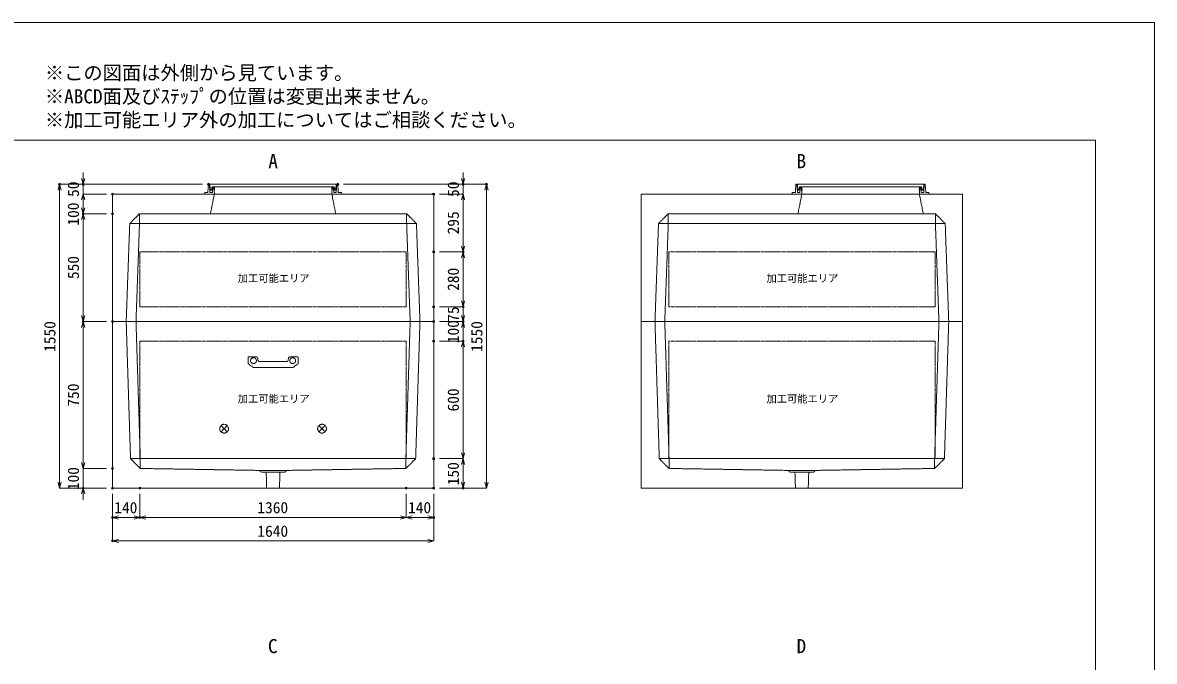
# Model space of a CAD drawing. Units: millimetres, scale not verified. Extents: x -4455 to 4455, y -3150 to 3150.
# Drawn here: x -1324 to 4455, y -109 to 3150 of the extents above; entities that cross this region are included whole.
import ezdxf
from ezdxf.enums import TextEntityAlignment as Align

# ---------------------------------------------------------------- set-up
doc = ezdxf.new("R2010")
doc.units = ezdxf.units.MM
doc.header["$LTSCALE"] = 20
doc.header["$PDMODE"] = 32
doc.header["$PDSIZE"] = 10
doc.linetypes.add('LONG_DASHED1', pattern=[7, 6, -1])
doc.linetypes.add('LONG_DOUBLE_CHAIN', pattern=[21.8, 18, -1, 0.6, -0.6, 0.6, -1])
for name, color, linetype, lineweight in [('0-0_D-TTL', 7, 'Continuous', 9), ('0-1_Defpoints', 7, 'Continuous', 9), ('0-3_D-TTL-TXT', 7, 'Continuous', 9), ('0-4_D-STR-TXT', 7, 'Continuous', 9), ('0-5_D-STR-DIM', 3, 'Continuous', 9), ('0-6_0', 7, 'Continuous', 9), ('0-7_D-STR', 7, 'LONG_DASHED1', 9), ('0-9_D-STR-STR3', 2, 'LONG_DASHED1', 9), ('0-A_D-STR-STR5', 1, 'LONG_DOUBLE_CHAIN', 9), ('0-B_D-STR-STR4', 134, 'Continuous', 9)]:
    doc.layers.add(name, color=color, linetype=linetype, lineweight=lineweight)
doc.styles.add('ＭＳ ゴシック', font='')
doc.styles.get('ＭＳ ゴシック').set_extended_font_data('MS Gothic')

# ---------------------------------------------------------------- blocks, each defined once
blk = doc.blocks.new('A$C4DE05FD1')
at = {"layer": '0-0_D-TTL', "color": 134}
for p, q in [((4000, 76000), (114800, 76000)), ((114800, 76000), (114800, 4000))]:
    blk.add_line(p, q, dxfattribs=at)
at = {"layer": '0-1_Defpoints', "color": 134}
for p, q in [((0, 84000), (118800, 84000)), ((118800, 84000), (118800, 0))]:
    blk.add_line(p, q, dxfattribs=at)
at = {"layer": '0-3_D-TTL-TXT', "style": 'ＭＳ ゴシック'}
for s, p in [('※この図面は外側から見ています。', (43260.9, 79815.7)), ('※ABCD面及びｽﾃｯﾌﾟの位置は変更出来ません。', (43260.9, 78215.7)), ('※加工可能エリア外の加工についてはご相談ください。', (43260.9, 76615.7))]:
    blk.add_text(s, height=962.2, dxfattribs=at).set_placement(p, align=Align.BOTTOM_LEFT)
blk = doc.blocks.new('_Open30')
at = {"layer": '0-6_0'}
blk.add_line((0, 0), (-20, 0), dxfattribs=at)
blk.add_lwpolyline([(-20, 5.36), (0, 0), (-20, -5.36)], dxfattribs=at)
blk = doc.blocks.new('A$C31CA379A')
at = {"layer": '0-4_D-STR-TXT', "style": 'ＭＳ ゴシック'}
for s, p in [('A', (-325.9, -2190.5)), ('B', (35638.6, -2190.5)), ('C', (-351.4, -35190.5)), ('D', (35638.6, -35190.5))]:
    blk.add_text(s, height=962.2, dxfattribs=at).set_placement(p, align=Align.BOTTOM_LEFT)
blk = doc.blocks.new('A$C27844A11')
at = {"layer": '0-9_D-STR-STR3'}
for p, q in [((-2560, 1000), (-2560, 453.5)), ((-2515.5, 370.3), (-2060.4, 33.6)), ((-2460, 1100), (-1758.4, 1100)), ((1949.4, 0), (-1949.4, 0)), ((-1559.2, 917.4), (-1542, 721.3)), ((1442.4, 630), (-1442.4, 630)), ((1559.2, 917.4), (1542, 721.3)), ((2460, 1100), (1758.4, 1100)), ((2515.5, 370.3), (2060.4, 33.6)), ((2560, 1000), (2560, 453.5))]:
    blk.add_line(p, q, dxfattribs=at)
for centre in [(-2000, 700), (2000, 700)]:
    blk.add_circle(centre, 300, dxfattribs=at)
for centre, radius, start, end in [((-2460, 1000), 100, 90, 180), ((-2460, 453.5), 100, 180, 236.30993), ((-1949.4, 200), 200, 236.30993, 270), ((-1758.4, 900), 200, 5, 90), ((-1442.4, 730), 100, 185, 270), ((1442.4, 730), 100, 270, 355), ((1758.4, 900), 200, 90, 175), ((1949.4, 200), 200, 270, 303.69007), ((2460, 1000), 100, 0, 90), ((2460, 453.5), 100, 303.69007, 0)]:
    blk.add_arc(centre, radius, start, end, dxfattribs=at)
blk = doc.blocks.new('A$C22C41F4A')
at = {"layer": '0-7_D-STR', "linetype": 'Continuous'}
for p, q in [((-16400, -17000), (-16400, 0)), ((-16400, 0), (16400, 0)), ((16400, -17000), (16400, 0)), ((-16400, -17000), (16400, -17000))]:
    blk.add_line(p, q, dxfattribs=at)
at = {"layer": '0-7_D-STR'}
for p, q in [((-15000, 0), (-14560, -14000)), ((-14000, 0), (-13560, -14000)), ((14000, 0), (13560, -14000)), ((15000, 0), (14560, -14000)), ((-13560, -15000), (-14560, -14000)), ((14560, -14000), (-14560, -14000)), ((-13560, -15000), (-13560, -14000)), ((-13560, -15000), (-1400, -15200)), ((13560, -15000), (1400, -15200)), ((13560, -15000), (14560, -14000)), ((13560, -15000), (13560, -14000)), ((1400, -15200), (-1400, -15200)), ((-1200, -15380), (-1400, -15200)), ((1200, -15380), (-1200, -15380)), ((-653.3, -17000), (-705, -15380)), ((653.3, -17000), (705, -15380)), ((1200, -15380), (1400, -15200))]:
    blk.add_line(p, q, dxfattribs=at)
at = {"layer": '0-A_D-STR-STR5'}
for p, q in [((13600, -2000), (13600, -14000)), ((13600, -14000), (-13600, -14000))]:
    blk.add_line(p, q, dxfattribs=at)
blk.add_lwpolyline([(13600, -2000), (-13600, -2000), (-13600, -14000)], dxfattribs=at)
blk = doc.blocks.new('A$C5F830673')
at = {"layer": '0-7_D-STR'}
for p, q in [((0, 13000), (-400, 11000)), ((12000, 13000), (12400, 11000)), ((-14640, 10000), (-13640, 11000)), ((13640, 11000), (-13640, 11000)), ((-13640, 10000), (-13640, 11000)), ((14640, 10000), (13640, 11000)), ((13640, 10000), (13640, 11000)), ((-14640, 10000), (-15000, 0)), ((14640, 10000), (-14640, 10000)), ((-13640, 10000), (-14000, 0)), ((13640, 10000), (14000, 0)), ((14640, 10000), (15000, 0))]:
    blk.add_line(p, q, dxfattribs=at)
at = {"layer": '0-7_D-STR', "linetype": 'Continuous'}
for p in [(16400, 13000), (-16400, 0)]:
    blk.add_line(p, (16400, 0), dxfattribs=at)
blk.add_lwpolyline([(-16400, 0), (-16400, 13000), (16400, 13000)], dxfattribs=at)
at = {"layer": '0-A_D-STR-STR5'}
for p, q in [((-13600, 7100), (-13600, 1500)), ((13600, 7100), (-13600, 7100))]:
    blk.add_line(p, q, dxfattribs=at)
blk.add_lwpolyline([(13600, 7100), (13600, 1500), (-13600, 1500)], dxfattribs=at)
blk = doc.blocks.new('A$C5DCA0687')
at = {"layer": '0-7_D-STR'}
for p, q in [((-6000, 13000), (-6400, 11000)), ((6000, 13000), (6400, 11000)), ((-14640, 10000), (-13640, 11000)), ((13640, 11000), (-13640, 11000)), ((-13640, 10000), (-13640, 11000)), ((14640, 10000), (13640, 11000)), ((13640, 10000), (13640, 11000)), ((-14640, 10000), (-15000, 0)), ((14640, 10000), (-14640, 10000)), ((-13640, 10000), (-14000, 0)), ((13640, 10000), (14000, 0)), ((14640, 10000), (15000, 0))]:
    blk.add_line(p, q, dxfattribs=at)
at = {"layer": '0-7_D-STR', "linetype": 'Continuous'}
for p in [(16400, 13000), (-16400, 0)]:
    blk.add_line(p, (16400, 0), dxfattribs=at)
blk.add_lwpolyline([(-16400, 0), (-16400, 13000), (16400, 13000)], dxfattribs=at)
at = {"layer": '0-A_D-STR-STR5'}
for p, q in [((-13600, 7100), (-13600, 1500)), ((13600, 7100), (-13600, 7100))]:
    blk.add_line(p, q, dxfattribs=at)
blk.add_lwpolyline([(13600, 7100), (13600, 1500), (-13600, 1500)], dxfattribs=at)
blk = doc.blocks.new('A$C284D0AE2')
at = {"layer": '0-B_D-STR-STR4'}
for p, q in [((-6980, 160), (-7000, 0)), ((-7000, 0), (7000, 0)), ((-6695.5, 160), (-6980, 160)), ((-6600, 1000), (-6655.6, 197.2)), ((-6500, 1000), (-6600, 1000)), ((-6442.7, 197.2), (-6500, 1000)), ((-6450, 1000), (-6450, 740)), ((-6450, 740), (-6438.3, 740)), ((-6418.4, 721.8), (-6390, 400)), ((-6235.7, 160), (-6402.8, 160)), ((-6390, 400), (-6290, 400)), ((-6290, 400), (-6230, 740)), ((-6230, 740), (6230, 740)), ((-6180, 740), (-6212.4, 401.3)), ((-6212.4, 401.3), (-6172.2, 401.3)), ((-6140, 680), (-6195.9, 195.4)), ((-6000, 740), (-6180, 740)), ((-6040, 680), (-6140, 680)), ((-6000, 0), (-6040, 680)), ((-6023.6, 401.3), (-5983.5, 401.3)), ((-5983.5, 401.3), (-6000, 740)), ((6000, 740), (6180, 740)), ((6212.4, 401.3), (6172.2, 401.3)), ((6180, 740), (6212.4, 401.3)), ((6235.7, 160), (6402.8, 160)), ((6695.5, 160), (6980, 160)), ((6980, 160), (7000, 0))]:
    blk.add_line(p, q, dxfattribs=at)
for points in [[(-6450, 1000), (6450, 1000), (6450, 740), (6438.3, 740)], [(6023.6, 401.3), (5983.5, 401.3), (6000, 740)], [(6000, 0), (6040, 680), (6140, 680), (6195.9, 195.4)], [(6418.4, 721.8), (6390, 400), (6290, 400), (6230, 740)], [(6442.7, 197.2), (6500, 1000), (6600, 1000), (6655.6, 197.2)]]:
    blk.add_lwpolyline(points, dxfattribs=at)
for centre, radius, start, end in [((-6695.5, 200), 40, 270, 356.0372), ((-6402.8, 200), 40, 184.08562, 270), ((-6438.3, 720), 20, 5.04245, 90), ((-6235.7, 200), 40, 270, 353.41806), ((6235.7, 200), 40, 186.58194, 270), ((6402.8, 200), 40, 270, 355.91438), ((6438.3, 720), 20, 90, 174.95755), ((6695.5, 200), 40, 183.9628, 270)]:
    blk.add_arc(centre, radius, start, end, dxfattribs=at)
blk = doc.blocks.new('A$C1C640AAB')
at = {"layer": '0-A_D-STR-STR5'}
for p, q in [((-318.2, -318.2), (318.2, 318.2)), ((-318.2, 318.2), (318.2, -318.2))]:
    blk.add_line(p, q, dxfattribs=at)
blk.add_circle((0, 0), 450, dxfattribs=at)
blk = doc.blocks.new('A$Cc67cb0d0')
at = {"layer": '0-7_D-STR'}
blk.add_blockref('A$C22C41F4A', (0, 0), dxfattribs=at)
at = {"layer": '0-A_D-STR-STR5'}
for p in [(-5000, -10940), (5000, -10940)]:
    blk.add_blockref('A$C1C640AAB', p, dxfattribs=at)

msp = doc.modelspace()

# ---------------------------------------------------------------- linework, layer by layer
at = {"layer": '0-1_Defpoints'}
for p in [(-1135, 2325), (-1015, 2325), (-375, 2325), (285, 2325), (925, 2325), (1045, 2325), (-865, 2275), (775, 2275), (-1015, 2175), (-865, 2175), (775, 1980), (925, 1980), (775, 1700), (775, 1700), (925, 1700), (-1015, 1625), (-865, 1625), (-865, 1625), (775, 1625), (775, 1625), (925, 1625), (775, 1525), (925, 1525), (775, 925), (-865, 875), (-1015, 775), (-865, 775), (-865, 775), (-865, 775), (-725, 775), (635, 775), (775, 775), (775, 775), (775, 775), (925, 775), (-865, 625), (-725, 625), (775, 625), (-865, 505)]:
    msp.add_point(p, dxfattribs=at)
at = {"layer": '0-5_D-STR-DIM'}
for p, q in [((-1015, 2355), (-1015, 2385)), ((925, 2355), (925, 2385)), ((-405, 2325), (-1135, 2325)), ((-405, 2325), (-1015, 2325)), ((-1015, 2275), (-1015, 2325)), ((315, 2325), (925, 2325)), ((315, 2325), (1045, 2325)), ((925, 2275), (925, 2325)), ((-1135, 805), (-1135, 2295)), ((-895, 2275), (-1015, 2275)), ((-895, 2275), (-1015, 2275)), ((805, 2275), (925, 2275)), ((805, 2275), (925, 2275)), ((1045, 805), (1045, 2295)), ((-1015, 2245), (-1015, 2205)), ((-1015, 2245), (-1015, 2215)), ((925, 2245), (925, 2010)), ((925, 2245), (925, 2215)), ((-895, 2175), (-1015, 2175)), ((-895, 2175), (-1015, 2175)), ((-1015, 1655), (-1015, 2145)), ((805, 1980), (925, 1980)), ((805, 1980), (925, 1980)), ((925, 1950), (925, 1730)), ((925, 1730), (925, 1760)), ((805, 1700), (925, 1700)), ((805, 1700), (925, 1700)), ((925, 1700), (925, 1625)), ((925, 1655), (925, 1685)), ((-895, 1625), (-1015, 1625)), ((-895, 1625), (-1015, 1625)), ((805, 1625), (925, 1625)), ((805, 1625), (925, 1625)), ((925, 1625), (925, 1525)), ((-1015, 905), (-1015, 1595)), ((925, 1595), (925, 1565)), ((805, 1525), (925, 1525)), ((805, 1525), (925, 1525)), ((925, 1495), (925, 1465)), ((925, 955), (925, 1495)), ((-1015, 905), (-1015, 935)), ((805, 925), (925, 925)), ((805, 925), (925, 925)), ((-895, 875), (-1015, 875)), ((-895, 875), (-1015, 875)), ((-1015, 875), (-1015, 775)), ((925, 895), (925, 805)), ((-895, 775), (-1135, 775)), ((-895, 775), (-1015, 775)), ((805, 775), (925, 775)), ((805, 775), (1045, 775)), ((-1015, 745), (-1015, 715)), ((-865, 745), (-865, 505)), ((-865, 745), (-865, 625)), ((-725, 745), (-725, 625)), ((-725, 745), (-725, 625)), ((635, 745), (635, 625)), ((635, 745), (635, 625)), ((775, 745), (775, 625)), ((775, 745), (775, 505)), ((-755, 625), (-835, 625)), ((605, 625), (-695, 625)), ((665, 625), (745, 625)), ((745, 505), (-835, 505))]:
    msp.add_line(p, q, dxfattribs=at)

# ---------------------------------------------------------------- block references
at = {"layer": '0-0_D-TTL', "xscale": 0.075, "yscale": 0.075}
msp.add_blockref('A$C4DE05FD1', (-4455, -3150), dxfattribs=at)
at = {"layer": '0-4_D-STR-TXT', "xscale": 0.075, "yscale": 0.075}
msp.add_blockref('A$C31CA379A', (-45, 2550), dxfattribs=at)
at = {"layer": '0-5_D-STR-DIM', "xscale": 1.5, "yscale": 1.5}
for p, rotation in [((-1135, 2325), 90), ((-1015, 2325), 270), ((925, 2325), 270), ((1045, 2325), 90), ((-1015, 2275), 90), ((-1015, 2275), 90), ((925, 2275), 90), ((925, 2275), 90), ((-1015, 2175), 270), ((-1015, 2175), 90), ((925, 1980), 270), ((925, 1980), 90), ((925, 1700), 270), ((925, 1700), 270), ((-1015, 1625), 270), ((-1015, 1625), 90), ((925, 1625), 270), ((925, 1625), 90), ((925, 1525), 90), ((925, 1525), 90), ((925, 925), 270), ((925, 925), 90), ((-1015, 875), 270), ((-1015, 875), 270), ((-1135, 775), 270), ((-1015, 775), 90), ((925, 775), 270), ((1045, 775), 270), ((-865, 625), 180), ((-725, 625), 180), ((635, 625), 180), ((-865, 505), 180)]:
    msp.add_blockref('_Open30', p, dxfattribs=dict(at, rotation=rotation))
for p in [(-725, 625), (635, 625), (775, 625), (775, 505)]:
    msp.add_blockref('_Open30', p, dxfattribs=at)
at = {"layer": '0-7_D-STR', "xscale": 0.05, "yscale": 0.05}
for name, p in [('A$C5DCA0687', (-45, 1625)), ('A$C5F830673', (2655, 1625)), ('A$Cc67cb0d0', (-45, 1625)), ('A$C22C41F4A', (2655, 1625))]:
    msp.add_blockref(name, p, dxfattribs=at)
at = {"layer": '0-9_D-STR-STR3', "xscale": 0.05, "yscale": 0.05}
msp.add_blockref('A$C27844A11', (-45, 1390), dxfattribs=at)
at = {"layer": '0-B_D-STR-STR4', "xscale": 0.05, "yscale": 0.05}
for p in [(-45, 2275), (2955, 2275)]:
    msp.add_blockref('A$C284D0AE2', p, dxfattribs=at)

# ---------------------------------------------------------------- texts
at = {"layer": '0-5_D-STR-DIM', "style": 'ＭＳ ゴシック'}
for s, p in [('50', (-1018.9, 2260.85)), ('50', (921.1, 2260.85)), ('100', (-1018.9, 2114.22)), ('295', (921.1, 2069.48)), ('550', (-1018.9, 1841.35)), ('280', (921.1, 1781.2)), ('75', (921.1, 1623.38)), ('1550', (-1138.9, 1469.72)), ('100', (921.1, 1514.22)), ('1550', (1041.1, 1469.72)), ('750', (-1018.9, 1190.6)), ('600', (921.1, 1165.9)), ('100', (-1018.9, 764.22)), ('150', (921.1, 789.22))]:
    msp.add_text(s, height=57.77, rotation=90, dxfattribs=at).set_placement(p, align=Align.BOTTOM_LEFT)
for s, p in [('140', (-855.78, 628.9)), ('1360', (-125.28, 628.9)), ('140', (644.22, 628.9)), ('1640', (-125.28, 508.9))]:
    msp.add_text(s, height=57.77, dxfattribs=at).set_placement(p, align=Align.BOTTOM_LEFT)
at = {"layer": '0-A_D-STR-STR5', "style": 'ＭＳ ゴシック'}
for p in [(-225.48, 1814.65), (2474.52, 1814.65), (-225.48, 1199.65), (2474.52, 1199.65)]:
    msp.add_text('加工可能エリア', height=38.42, dxfattribs=at).set_placement(p, align=Align.BOTTOM_LEFT)

doc.saveas('drawing.dxf')
